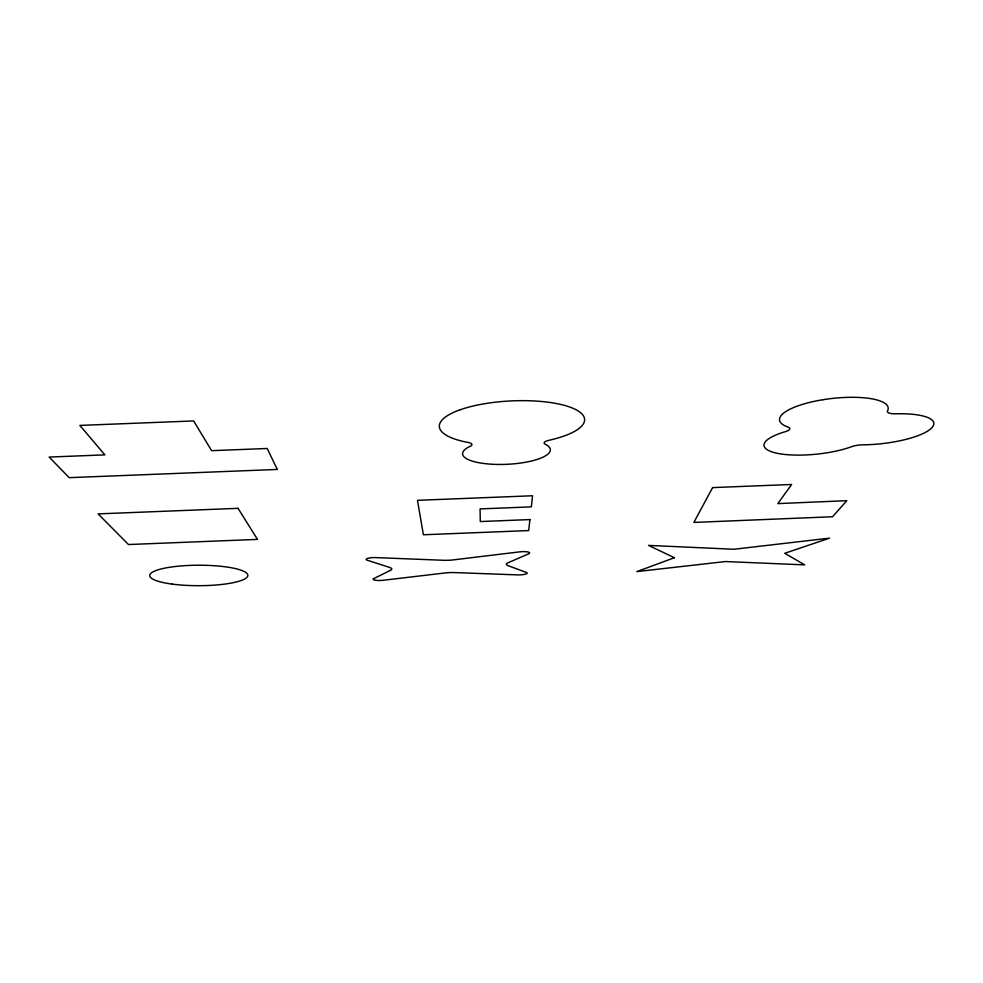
<?xml version="1.0" encoding="UTF-8"?>
<svg xmlns="http://www.w3.org/2000/svg" width="983" height="983" viewBox="0 0 983 983"><rect width="100%" height="100%" fill="white"/><g stroke="black" fill="none" stroke-linecap="round" stroke-linejoin="round"><path stroke-width="1.47" d="M529.923 519.577L528.707 530.574L423.39 534.764L417.48 500.322L532.553 495.764L531.324 506.872L480.06 508.911L480.294 521.555L529.923 519.577M712.614 487.605L693.875 522.428L832.589 516.739L846.818 500.679L777.836 503.603L791.647 484.472L712.614 487.605M390.497 570.349L373.7 578.606A7.041 1.462 -1.6 0 0 375.137 580.203A7.041 1.462 -1.6 0 0 382.977 580.302L444.93 572.978A14.069 2.937 -2.1 0 1 454.687 572.585L517.685 574.895A7.016 1.462 -2.7 0 0 525.413 574.17A7.016 1.462 -2.7 0 0 526.483 572.487L508.014 565.643A14.45 3.096 -2.7 0 1 508.199 562.706L528.682 553.81A7.446 1.647 -2.7 0 0 527.945 551.979A7.446 1.647 -2.7 0 0 519.81 551.844L453.458 559.868A14.868 3.281 -2.1 0 1 443.321 560.273L375.715 557.594A7.471 1.647 -1.5 0 0 367.667 558.381A7.471 1.647 -1.5 0 0 367.347 560.261L389.661 567.449A14.499 3.096 -1.5 0 1 390.497 570.349M674.399 557.717L636.812 571.602L725.417 561.551L804.684 564.869L784.741 553.294L829.517 538.156L733.908 549.251L648.522 545.393L674.399 557.717M277.28 469.444L69.215 477.664L49.15 457.07L104.849 454.871L79.893 425.406L193.639 420.945L211.615 450.681L267.216 448.481L277.28 469.444M238.046 508.334L98.091 513.888L128.466 544.533L257.485 539.397L238.046 508.334M822.796 399.737A54.667 15.581 -6.4 0 0 788.047 427.089A11.415 3.207 -5.7 0 1 785.134 431.721A51.608 14.008 -5.9 0 0 776.337 453.102A51.608 14.008 -5.9 0 0 851.671 446.663A11.01 2.888 -6.2 0 1 863.111 444.808A53.057 14.376 -6.6 0 0 931.257 428.367A53.057 14.376 -6.6 0 0 895.82 413.794A11.98 3.354 -7 0 1 887.489 410.968A54.667 15.581 -6.4 0 0 822.796 399.737M460.228 409.739A72.73 22.031 -2.8 0 0 468.117 442.448A9.793 2.851 -2.2 0 1 470.279 446.257A43.916 12.521 -2.7 0 0 476.202 462.157A43.916 12.521 -2.7 0 0 532.958 460.646A43.916 12.521 -2.7 0 0 545.246 444.255A9.769 2.826 -3.2 0 1 548.907 440.31A72.73 22.031 -2.8 0 0 569.243 406.851A72.73 22.031 -2.8 0 0 460.228 409.739M172.185 584.099A49.076 10.235 -0.1 0 0 247.79 575.829A49.076 10.235 -0.1 0 0 176.326 566.392A49.076 10.235 -0.1 0 0 172.185 584.099"/></g></svg>
